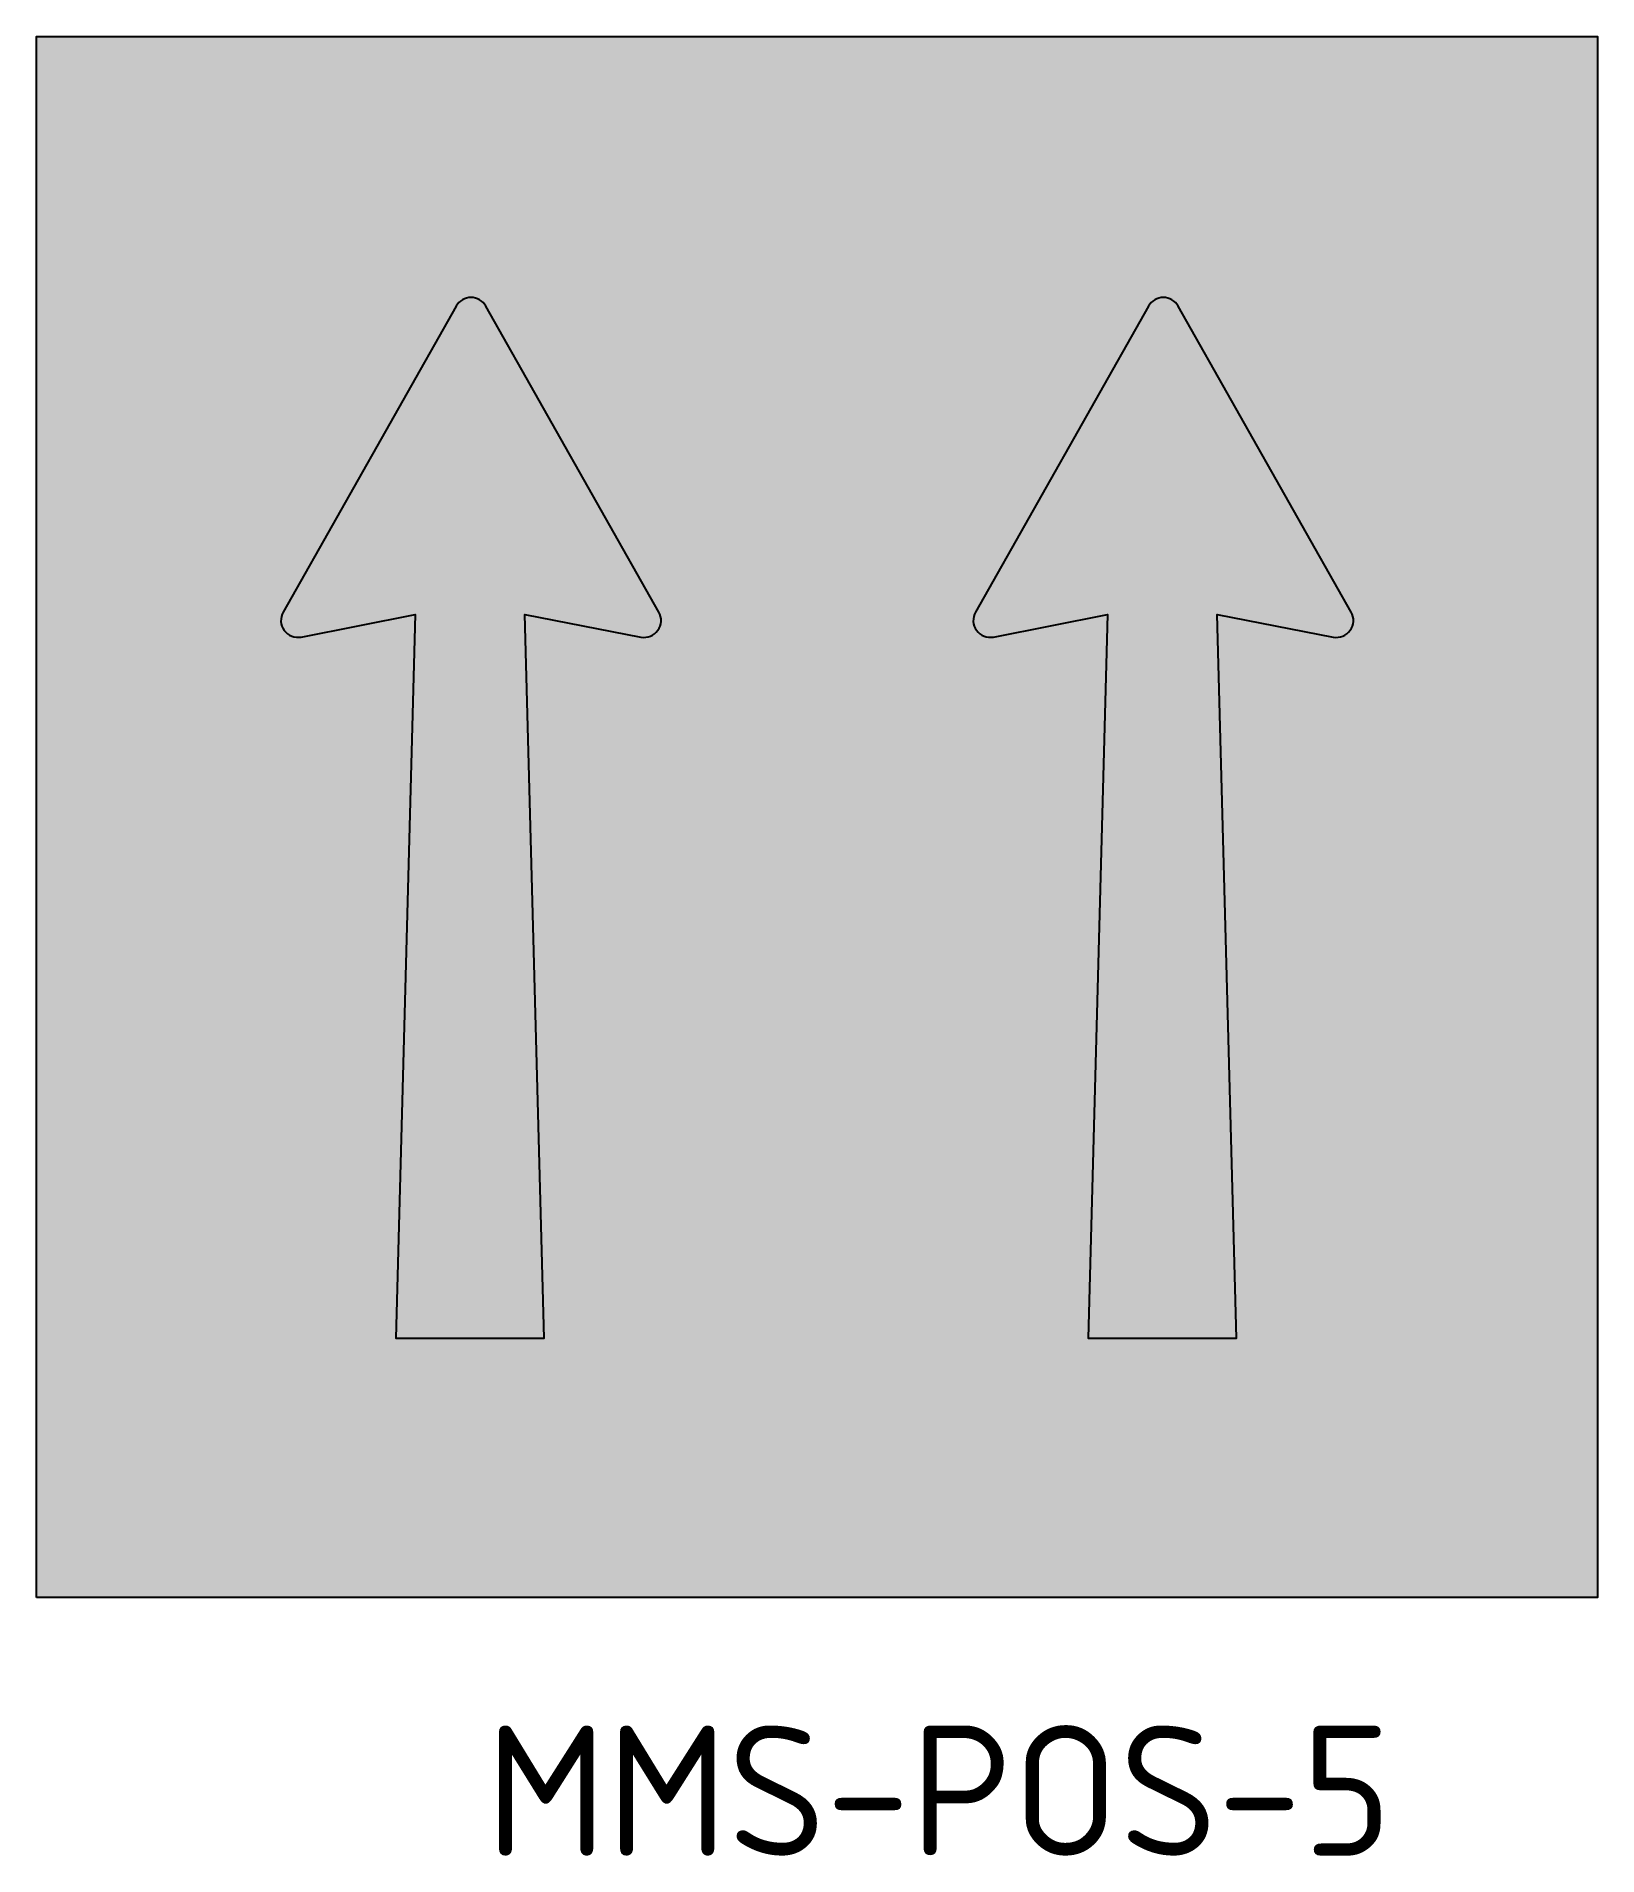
# Model space of a CAD drawing. Extents: x 152 to 359, y 73 to 242.
# Drawn here: x 152.1 to 212.1, y 172.1 to 242.1 of the extents above.
import ezdxf

# ---------------------------------------------------------------- set-up
doc = ezdxf.new("R2010")
doc.units = 0
doc.header["$LTSCALE"] = 0.3
doc.header["$MEASUREMENT"] = 0
doc.layers.add('L25', color=1, linetype='CONTINUOUS')
doc.layers.add('yellow', color=50, linetype='CONTINUOUS')
doc.styles.add('iso', font='iso3098b.shx')

msp = doc.modelspace()

# ---------------------------------------------------------------- hatches: boundary and pattern name
at = {"layer": 'L25'}
h = msp.add_hatch(color=256, dxfattribs=at)
edge = h.paths.add_edge_path()
edge.add_arc((168.776, 231.369), 0.651, 29.49904, 150.50096)
edge.add_line((168.21, 231.69), (161.556, 219.929))
edge.add_arc((162.123, 219.609), 0.651, 150.50096, 281.23404)
edge.add_line((162.25, 218.97), (166.628, 219.839))
edge.add_line((166.628, 219.839), (165.883, 192.019))
edge.add_line((165.883, 192.019), (171.587, 192.019))
edge.add_line((171.587, 192.019), (170.842, 219.839))
edge.add_line((170.842, 219.839), (175.305, 218.969))
edge.add_arc((175.43, 219.609), 0.651, 258.96872, 389.49904)
edge.add_line((175.997, 219.929), (169.343, 231.69))
h = msp.add_hatch(color=256, dxfattribs=at)
edge = h.paths.add_edge_path()
edge.add_arc((195.384, 231.369), 0.651, 29.49904, 150.50096)
edge.add_line((194.817, 231.69), (188.164, 219.929))
edge.add_arc((188.73, 219.609), 0.651, 150.50096, 281.23404)
edge.add_line((188.857, 218.97), (193.236, 219.839))
edge.add_line((193.236, 219.839), (192.491, 192.019))
edge.add_line((192.491, 192.019), (198.194, 192.019))
edge.add_line((198.194, 192.019), (197.45, 219.839))
edge.add_line((197.45, 219.839), (201.913, 218.969))
edge.add_arc((202.037, 219.609), 0.651, 258.96872, 389.49904)
edge.add_line((202.604, 219.929), (195.951, 231.69))
at = {"layer": 'yellow'}
h = msp.add_hatch(color=256, dxfattribs=at)
h.paths.add_polyline_path([(212.073, 242.055), (152.073, 242.055), (152.073, 182.055), (212.073, 182.055)])
h.paths.add_polyline_path([(175.305, 218.969), (170.842, 219.839), (171.587, 192.019), (165.883, 192.019), (166.628, 219.839), (162.25, 218.97, -0.641576), (161.556, 219.929), (168.21, 231.69, -0.583194), (169.343, 231.69), (175.997, 219.929, -0.640328)], flags=16)
h.paths.add_polyline_path([(188.164, 219.929), (194.817, 231.69, -0.583194), (195.951, 231.69), (202.604, 219.929, -0.640328), (201.913, 218.969), (197.45, 219.839), (198.194, 192.019), (192.491, 192.019), (193.236, 219.839), (188.857, 218.97, -0.641576)], flags=16)

# ---------------------------------------------------------------- linework, layer by layer
at = {"layer": 'L25'}
msp.add_lwpolyline([(152.073, 182.055), (152.073, 242.055), (212.073, 242.055), (212.073, 182.055), (152.073, 182.055)], close=True, dxfattribs=at)
for points in [[(169.343, 231.69, 0.583194), (168.21, 231.69), (161.556, 219.929, 0.641576), (162.25, 218.97), (166.628, 219.839), (165.883, 192.019), (171.587, 192.019), (170.842, 219.839), (175.305, 218.969, 0.640328), (175.997, 219.929)], [(195.951, 231.69, 0.583194), (194.817, 231.69), (188.164, 219.929, 0.641576), (188.857, 218.97), (193.236, 219.839), (192.491, 192.019), (198.194, 192.019), (197.45, 219.839), (201.913, 218.969, 0.640328), (202.604, 219.929)]]:
    msp.add_lwpolyline(points, format="xyb", close=True, dxfattribs=at)

# ---------------------------------------------------------------- texts
at = {"layer": 'yellow', "insert": (169.337, 177.135), "char_height": 5, "width": 32.19373, "attachment_point": 1, "style": 'iso'}
msp.add_mtext('MMS-POS-5', dxfattribs=at)

doc.saveas('drawing.dxf')
